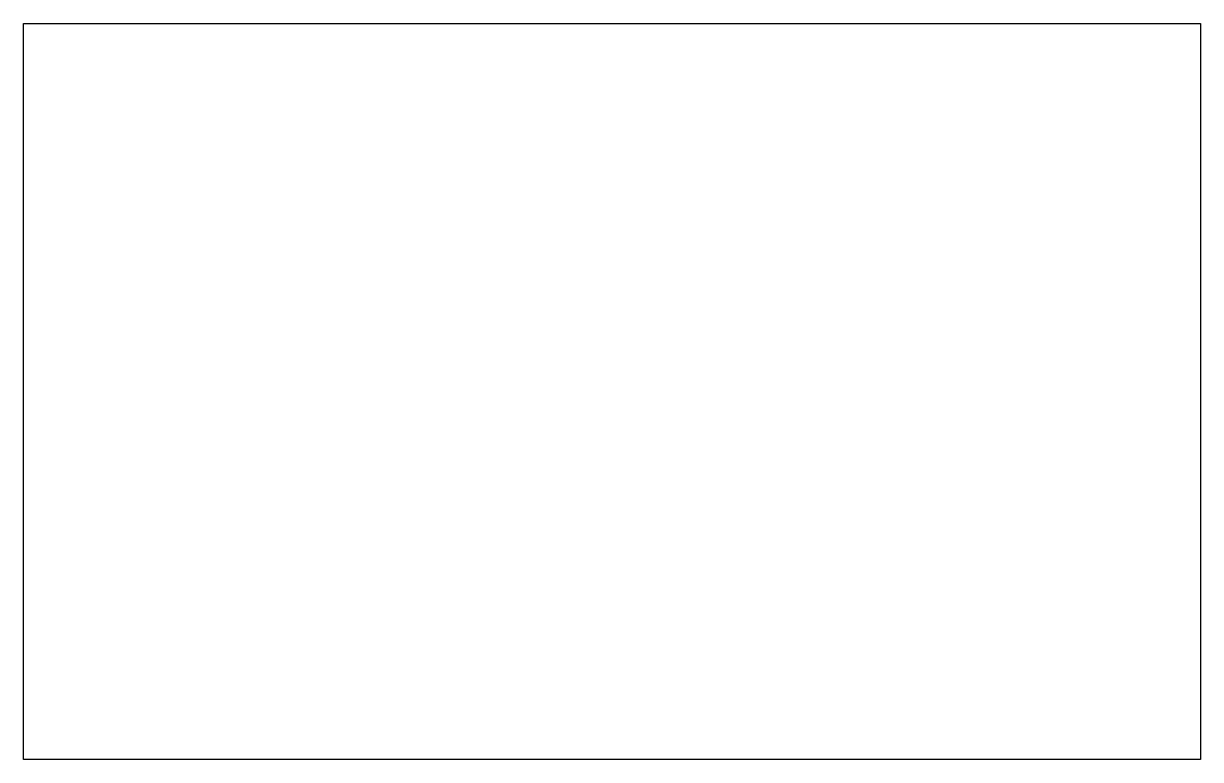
# Model space of a CAD drawing. Header units: millimetres. Extents: x -91 to 309, y 37 to 287.
import ezdxf

# ---------------------------------------------------------------- set-up
doc = ezdxf.new("R2010")
doc.units = ezdxf.units.MM
doc.layers.add('TOP_Full_CutOut_45', color=5, linetype='Continuous')

msp = doc.modelspace()

# ---------------------------------------------------------------- linework, layer by layer
at = {"layer": 'TOP_Full_CutOut_45'}
msp.add_lwpolyline([(308.9737, 36.798511), (-91.0263, 36.798511), (-91.0263, 286.798511), (308.9737, 286.798511), (308.9737, 36.798511)], dxfattribs=at)

doc.saveas('drawing.dxf')
